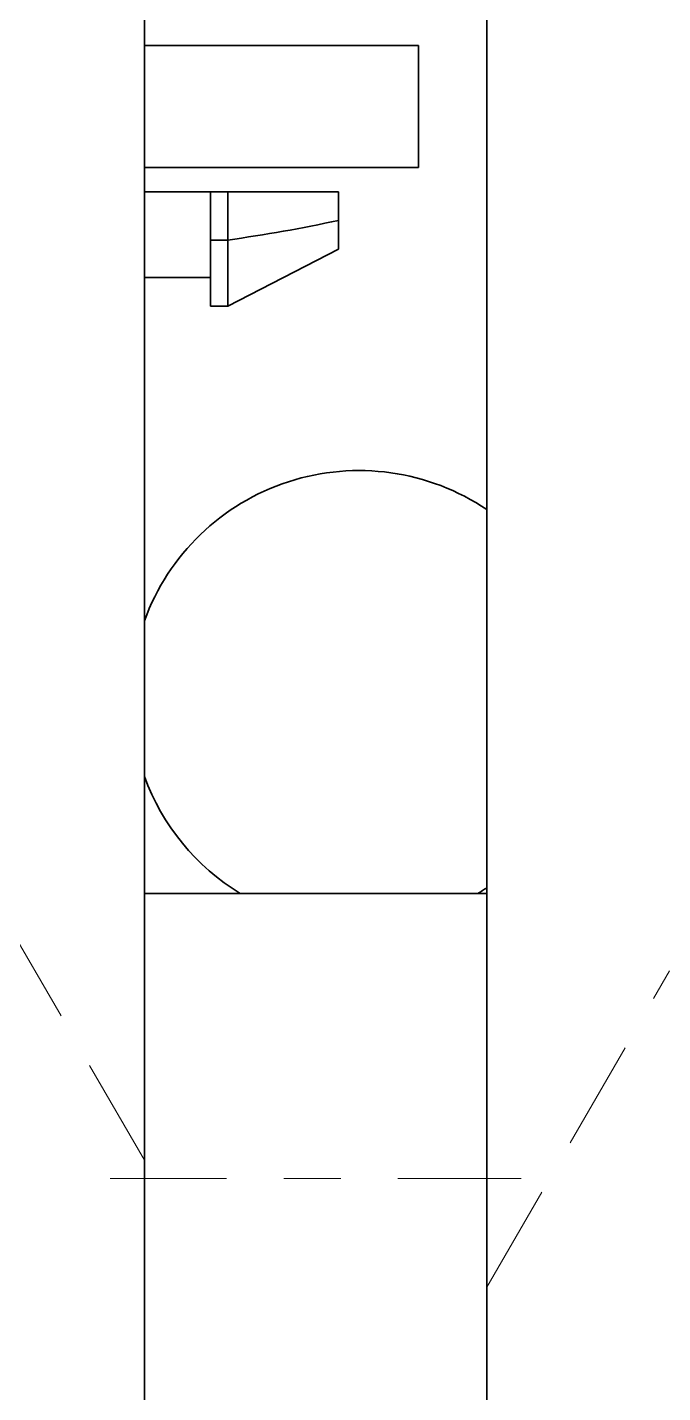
# Model space of a CAD drawing. Extents: x 23 to 417, y 3 to 294.
# Drawn here: x 147.04 to 148.153, y 93.535 to 95.929 of the extents above; entities that cross this region are included whole.
import ezdxf

# ---------------------------------------------------------------- set-up
doc = ezdxf.new("R2010")
doc.units = 0
doc.linetypes.add('DASHDOT', pattern=[18.5, 12, -3, 0.5, -3])
doc.linetypes.add('DASHED', pattern=[15, 12, -3])
doc.layers.get('0').update_dxf_attribs({"lineweight": 13})

# ---------------------------------------------------------------- blocks, each defined once
blk = doc.blocks.new('BLOCK4554')
at = {"color": 7, "lineweight": 35}
for p, q in [((32.82, -6.508), (32.82, -63.508)), ((35.82, -6.508), (35.82, -63.508))]:
    blk.add_line(p, q, dxfattribs=at)
at = {"color": 7, "lineweight": 35, "ltscale": 0.059999}
for p, q in [((35.22, -17.073), (32.82, -17.073)), ((35.22, -17.073), (32.82, -17.073)), ((35.22, -17.073), (32.82, -17.073)), ((35.22, -17.073), (32.82, -17.073)), ((35.22, -18.143), (32.82, -18.143)), ((35.22, -18.143), (32.82, -18.143))]:
    blk.add_line(p, q, dxfattribs=at)
at = {"color": 7, "lineweight": 35, "ltscale": 0.02675}
for p, q in [((35.22, -18.143), (35.22, -17.073)), ((35.22, -17.073), (35.22, -18.143))]:
    blk.add_line(p, q, dxfattribs=at)
at = {"color": 7, "lineweight": 35, "ltscale": 0.014499}
for p, q in [((33.4, -18.358), (32.82, -18.358)), ((33.4, -18.358), (32.82, -18.358)), ((32.82, -19.108), (33.4, -19.108)), ((32.82, -19.108), (33.4, -19.108))]:
    blk.add_line(p, q, dxfattribs=at)
at = {"color": 7, "lineweight": 35, "ltscale": 0.00375}
for p, q in [((33.55, -18.358), (33.4, -18.358)), ((33.55, -18.358), (33.4, -18.358)), ((33.55, -18.78), (33.4, -18.78)), ((33.55, -18.78), (33.4, -18.78)), ((33.4, -19.358), (33.55, -19.358)), ((33.4, -19.358), (33.55, -19.358))]:
    blk.add_line(p, q, dxfattribs=at)
at = {"color": 7, "lineweight": 35, "ltscale": 0.010565}
for p, q in [((33.4, -18.78), (33.4, -18.358)), ((33.4, -18.358), (33.4, -18.78)), ((33.55, -18.78), (33.55, -18.358)), ((33.55, -18.358), (33.55, -18.78))]:
    blk.add_line(p, q, dxfattribs=at)
at = {"color": 7, "lineweight": 35, "ltscale": 0.02425}
blk.add_line((33.55, -18.358), (34.52, -18.358), dxfattribs=at)
blk.add_line((33.55, -18.358), (34.52, -18.358), dxfattribs=at)
at = {"color": 7, "lineweight": 35, "ltscale": 0.00625}
for p in [(34.52, -18.358), (34.52, -18.358), (34.52, -18.858), (34.52, -18.858)]:
    blk.add_line(p, (34.52, -18.608), dxfattribs=at)
at = {"color": 7, "lineweight": 35, "ltscale": 0.014435}
for p, q in [((33.4, -19.358), (33.4, -18.78)), ((33.4, -19.358), (33.4, -18.78)), ((33.55, -18.78), (33.55, -19.358)), ((33.55, -18.78), (33.55, -19.358))]:
    blk.add_line(p, q, dxfattribs=at)
at = {"color": 7, "lineweight": 35, "ltscale": 0.027282}
blk.add_line((34.52, -18.858), (33.55, -19.358), dxfattribs=at)
blk.add_line((34.52, -18.858), (33.55, -19.358), dxfattribs=at)
at = {"color": 7, "lineweight": 35, "ltscale": 0.0745}
blk.add_line((35.8, -24.508), (32.82, -24.508), dxfattribs=at)
at = {"color": 7, "lineweight": 35, "ltscale": 0.000501299}
blk.add_line((35.82, -24.508), (35.8, -24.508), dxfattribs=at)
at = {"color": 7, "lineweight": 35}
for centre, radius, start, end in [((31.725, -5.688), 13.218, 277.935, 282.2065), ((31.725, -5.688), 13.218, 277.935, 282.2065), ((34.7, -22.8), 2, 55.9426, 160.0462), ((34.7, -22.8), 2, 199.9538, 238.6482), ((34.7, -22.8), 2, 301.3518, 304.058)]:
    blk.add_arc(centre, radius, start, end, dxfattribs=at)
blk = doc.blocks.new('BLOCK4575')
at = {"color": 7, "linetype": 'DASHED', "lineweight": 13, "ltscale": 0.08}
blk.add_line((32.82, -26.846), (31.22, -24.075), dxfattribs=at)
blk = doc.blocks.new('BLOCK4576')
at = {"color": 7, "linetype": 'DASHED', "lineweight": 13, "ltscale": 0.08}
blk.add_line((35.82, -27.958), (37.42, -25.187), dxfattribs=at)

msp = doc.modelspace()

# ---------------------------------------------------------------- linework, layer by layer
at = {"color": 7, "linetype": 'DASHDOT', "lineweight": 13, "ltscale": 0.018003}
msp.add_line((147.9047, 93.9103), (147.1845, 93.9103), dxfattribs=at)

# ---------------------------------------------------------------- block references
at = {"lineweight": 0, "xscale": 0.2, "yscale": 0.2, "zscale": 0.2}
for name in ['BLOCK4554', 'BLOCK4575', 'BLOCK4576']:
    msp.add_blockref(name, (140.6807, 99.3118), dxfattribs=at)

doc.saveas('drawing.dxf')
